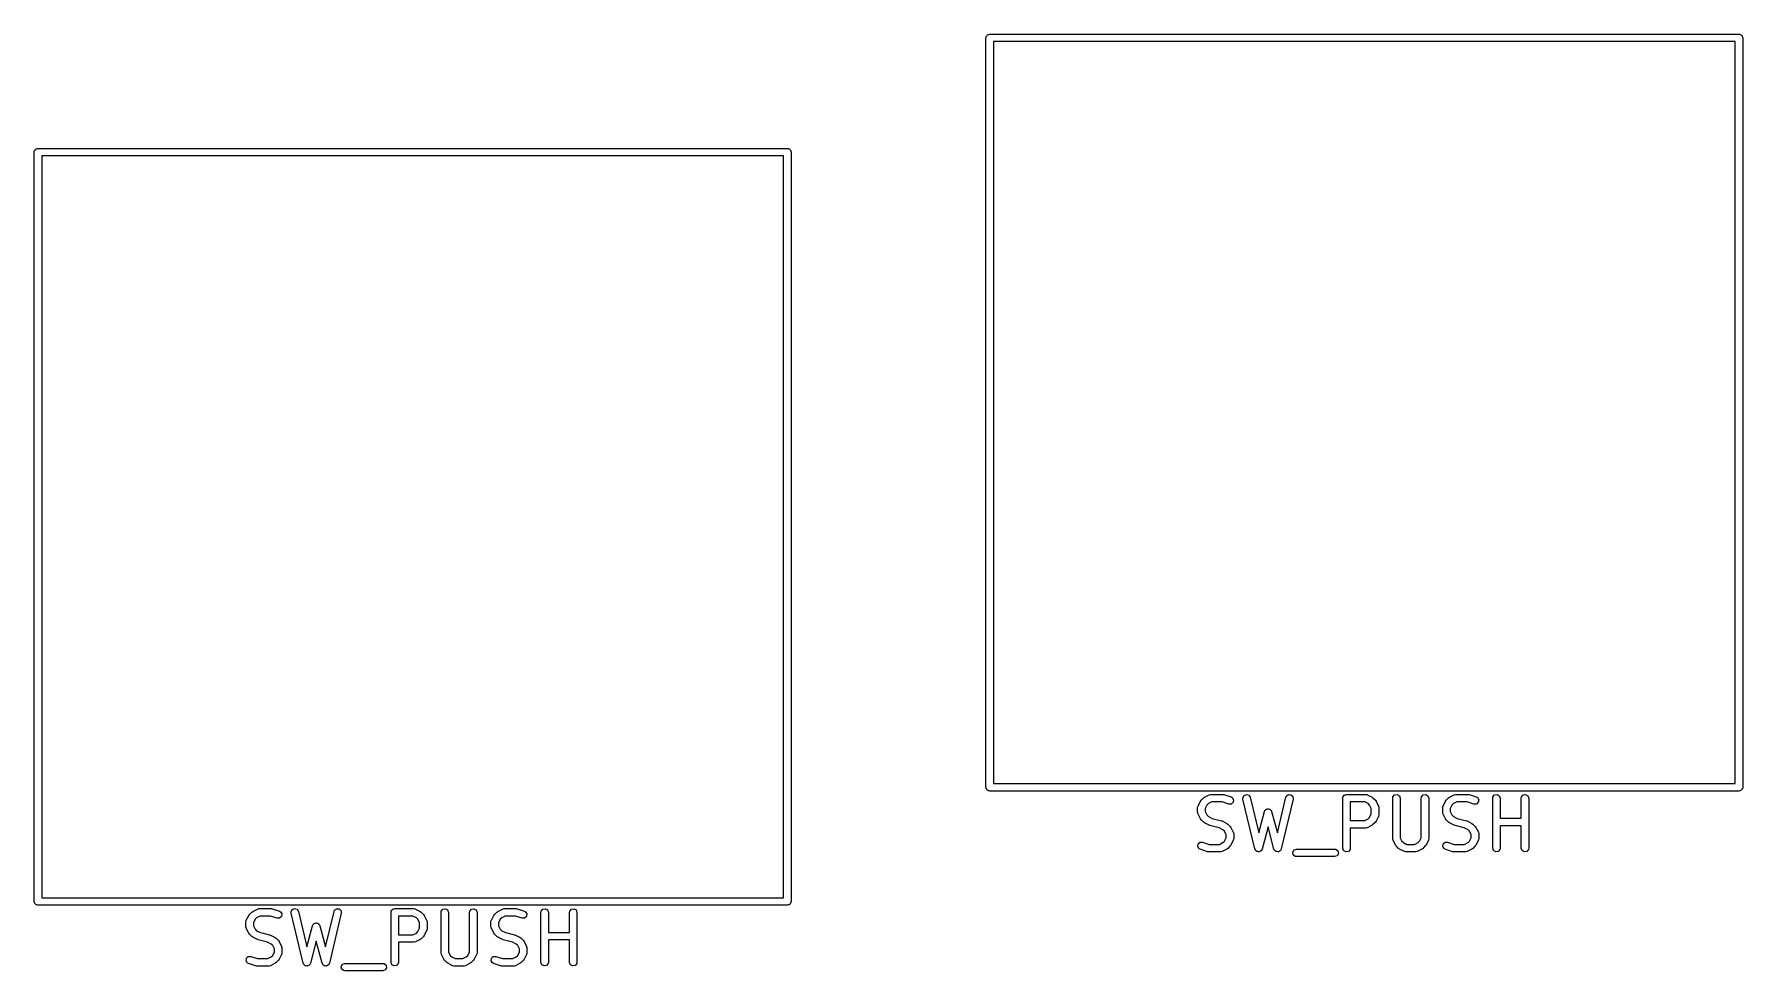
# Model space of a CAD drawing. Extents: x 102.2 to 194.3, y -155.7 to -72.4.
# Drawn here: x 121.2 to 155.4, y -110.23 to -91.48 of the extents above; entities that cross this region are included whole.
import ezdxf

# ---------------------------------------------------------------- set-up
doc = ezdxf.new("R2010")
doc.units = 0
doc.layers.add('BLACK', color=7, linetype='CONTINUOUS')

msp = doc.modelspace()

# ---------------------------------------------------------------- linework, layer by layer
at = {"layer": 'BLACK', "linetype": 'CONTINUOUS'}
for p, q in [((140.253, -91.56), (140.255, -91.5503)), ((140.253, -106.56), (140.253, -91.56)), ((140.254, -91.547), (140.256, -91.5441)), ((140.255, -91.5503), (140.254, -91.547)), ((140.256, -91.5441), (140.258, -91.5343)), ((140.258, -91.5343), (140.27, -91.5194)), ((140.27, -91.5194), (140.28, -91.5025)), ((140.28, -91.5025), (140.286, -91.5002)), ((140.286, -91.5002), (140.29, -91.495)), ((140.29, -91.495), (140.31, -91.4917)), ((140.31, -91.4917), (140.328, -91.485)), ((140.328, -91.485), (155.328, -91.485)), ((140.403, -91.635), (140.403, -106.485)), ((155.253, -91.635), (140.403, -91.635)), ((155.253, -106.485), (155.253, -91.635)), ((155.328, -91.485), (155.338, -91.4867)), ((155.338, -91.4867), (155.341, -91.4861)), ((155.341, -91.4861), (155.344, -91.4878)), ((155.344, -91.4878), (155.354, -91.4895)), ((155.354, -91.4895), (155.369, -91.502)), ((155.369, -91.502), (155.385, -91.5118)), ((155.385, -91.5118), (155.388, -91.5181)), ((155.388, -91.5181), (155.393, -91.5225)), ((155.393, -91.5225), (155.396, -91.5417)), ((155.396, -91.5417), (155.403, -91.56)), ((155.403, -91.56), (155.403, -106.56)), ((121.203, -93.846), (121.205, -93.8363)), ((121.203, -108.846), (121.203, -93.846)), ((121.204, -93.833), (121.206, -93.8301)), ((121.205, -93.8363), (121.204, -93.833)), ((121.206, -93.8301), (121.208, -93.8203)), ((121.208, -93.8203), (121.22, -93.8054)), ((121.22, -93.8054), (121.23, -93.7885)), ((121.23, -93.7885), (121.236, -93.7862)), ((121.236, -93.7862), (121.24, -93.781)), ((121.24, -93.781), (121.26, -93.7777)), ((121.26, -93.7777), (121.278, -93.771)), ((121.278, -93.771), (136.278, -93.771)), ((121.353, -93.921), (121.353, -108.771)), ((136.203, -93.921), (121.353, -93.921)), ((136.203, -108.771), (136.203, -93.921)), ((136.278, -93.771), (136.288, -93.7727)), ((136.288, -93.7727), (136.291, -93.7721)), ((136.291, -93.7721), (136.294, -93.7738)), ((136.294, -93.7738), (136.304, -93.7755)), ((136.304, -93.7755), (136.319, -93.788)), ((136.319, -93.788), (136.335, -93.7978)), ((136.335, -93.7978), (136.338, -93.8041)), ((136.338, -93.8041), (136.343, -93.8085)), ((136.343, -93.8085), (136.346, -93.8277)), ((136.346, -93.8277), (136.353, -93.846)), ((136.353, -93.846), (136.353, -108.846)), ((140.26, -106.578), (140.253, -106.56)), ((140.263, -106.597), (140.26, -106.578)), ((140.268, -106.602), (140.263, -106.597)), ((140.271, -106.608), (140.268, -106.602)), ((140.287, -106.618), (140.271, -106.608)), ((140.302, -106.63), (140.287, -106.618)), ((140.312, -106.632), (140.302, -106.63)), ((140.315, -106.634), (140.312, -106.632)), ((140.318, -106.633), (140.315, -106.634)), ((140.328, -106.635), (140.318, -106.633)), ((155.328, -106.635), (140.328, -106.635)), ((140.403, -106.485), (155.253, -106.485)), ((144.723, -106.711), (144.748, -106.703)), ((144.748, -106.703), (144.752, -106.704)), ((144.752, -106.704), (144.757, -106.703)), ((144.757, -106.703), (144.995, -106.703)), ((144.995, -106.703), (145.017, -106.707)), ((145.419, -106.723), (145.466, -106.703)), ((145.466, -106.703), (145.516, -106.717)), ((147.453, -106.709), (147.471, -106.703)), ((147.471, -106.703), (147.852, -106.703)), ((147.852, -106.703), (147.877, -106.707)), ((149.628, -106.711), (149.653, -106.703)), ((149.653, -106.703), (149.657, -106.704)), ((149.657, -106.704), (149.661, -106.703)), ((149.661, -106.703), (149.899, -106.703)), ((149.899, -106.703), (149.922, -106.707)), ((155.346, -106.628), (155.328, -106.635)), ((155.365, -106.625), (155.346, -106.628)), ((155.37, -106.62), (155.365, -106.625)), ((155.376, -106.617), (155.37, -106.62)), ((155.386, -106.601), (155.376, -106.617)), ((155.398, -106.586), (155.386, -106.601)), ((155.4, -106.576), (155.398, -106.586)), ((155.402, -106.573), (155.4, -106.576)), ((155.403, -106.56), (155.401, -106.57)), ((155.401, -106.57), (155.402, -106.573)), ((144.491, -106.968), (144.496, -106.942)), ((144.491, -107.063), (144.491, -106.968)), ((144.496, -106.942), (144.499, -106.939)), ((144.499, -106.935), (144.547, -106.839)), ((144.499, -106.939), (144.499, -106.935)), ((144.547, -106.839), (144.56, -106.821)), ((144.56, -106.821), (144.561, -106.82)), ((144.561, -106.82), (144.608, -106.772)), ((144.608, -106.772), (144.627, -106.759)), ((144.627, -106.759), (144.628, -106.758)), ((144.628, -106.758), (144.723, -106.711)), ((144.675, -106.917), (144.641, -106.986)), ((144.641, -106.986), (144.641, -107.046)), ((144.706, -106.887), (144.675, -106.917)), ((144.774, -106.853), (144.706, -106.887)), ((144.982, -106.853), (144.774, -106.853)), ((145.114, -106.896), (144.982, -106.853)), ((145.017, -106.707), (145.018, -106.706)), ((145.018, -106.706), (145.161, -106.754)), ((145.165, -106.895), (145.114, -106.896)), ((145.161, -106.754), (145.184, -106.766)), ((145.203, -106.861), (145.165, -106.895)), ((145.184, -106.766), (145.211, -106.81)), ((145.211, -106.81), (145.203, -106.861)), ((145.396, -106.769), (145.419, -106.723)), ((145.398, -106.795), (145.396, -106.769)), ((145.636, -107.795), (145.398, -106.795)), ((145.516, -106.717), (145.544, -106.76)), ((145.544, -106.76), (145.713, -107.471)), ((145.713, -107.471), (145.827, -107.044)), ((145.827, -107.044), (145.838, -107.02)), ((145.838, -107.02), (145.844, -107.016)), ((145.844, -107.016), (145.846, -107.01)), ((145.846, -107.01), (145.864, -107.002)), ((145.864, -107.002), (145.88, -106.991)), ((145.88, -106.991), (145.887, -106.992)), ((145.887, -106.992), (145.893, -106.989)), ((145.893, -106.989), (145.912, -106.994)), ((145.912, -106.994), (145.931, -106.995)), ((145.931, -106.995), (145.936, -107)), ((145.936, -107), (145.943, -107.002)), ((145.943, -107.002), (145.954, -107.018)), ((145.954, -107.018), (145.967, -107.032)), ((145.967, -107.032), (145.968, -107.038)), ((145.968, -107.038), (145.972, -107.044)), ((145.972, -107.044), (146.086, -107.471)), ((146.086, -107.471), (146.255, -106.76)), ((146.401, -106.795), (146.163, -107.795)), ((146.255, -106.76), (146.265, -106.736)), ((146.265, -106.736), (146.307, -106.706)), ((146.307, -106.706), (146.358, -106.709)), ((146.358, -106.709), (146.395, -106.744)), ((146.395, -106.744), (146.401, -106.795)), ((147.396, -106.778), (147.398, -106.768)), ((147.396, -107.778), (147.396, -106.778)), ((147.397, -106.765), (147.399, -106.762)), ((147.398, -106.768), (147.397, -106.765)), ((147.399, -106.762), (147.4, -106.752)), ((147.4, -106.752), (147.413, -106.737)), ((147.413, -106.737), (147.423, -106.72)), ((147.423, -106.72), (147.429, -106.718)), ((147.429, -106.718), (147.433, -106.713)), ((147.433, -106.713), (147.453, -106.709)), ((147.834, -106.853), (147.546, -106.853)), ((147.546, -106.853), (147.546, -107.226)), ((147.903, -106.887), (147.834, -106.853)), ((147.877, -106.707), (147.881, -106.71)), ((147.881, -106.71), (147.885, -106.711)), ((147.885, -106.711), (147.981, -106.758)), ((147.933, -106.917), (147.903, -106.887)), ((147.967, -106.986), (147.933, -106.917)), ((147.967, -107.093), (147.967, -106.986)), ((147.981, -106.758), (147.999, -106.772)), ((147.999, -106.772), (148, -106.772)), ((148, -106.772), (148.048, -106.82)), ((148.048, -106.82), (148.061, -106.838)), ((148.061, -106.838), (148.062, -106.839)), ((148.062, -106.839), (148.109, -106.935)), ((148.109, -106.935), (148.117, -106.96)), ((148.117, -106.96), (148.116, -106.964)), ((148.116, -106.964), (148.117, -106.968)), ((148.117, -106.968), (148.117, -107.111)), ((148.396, -106.778), (148.4, -106.752)), ((148.396, -107.587), (148.396, -106.778)), ((148.4, -106.752), (148.433, -106.713)), ((148.433, -106.713), (148.484, -106.704)), ((148.484, -106.704), (148.528, -106.729)), ((148.528, -106.729), (148.546, -106.778)), ((148.546, -106.778), (148.546, -107.569)), ((148.967, -106.778), (148.972, -106.752)), ((148.967, -107.569), (148.967, -106.778)), ((148.972, -106.752), (149.005, -106.713)), ((149.005, -106.713), (149.055, -106.704)), ((149.055, -106.704), (149.1, -106.729)), ((149.1, -106.729), (149.117, -106.778)), ((149.117, -106.778), (149.117, -107.587)), ((149.396, -106.968), (149.4, -106.942)), ((149.396, -107.063), (149.396, -106.968)), ((149.4, -106.942), (149.403, -106.939)), ((149.403, -106.939), (149.404, -106.935)), ((149.404, -106.935), (149.451, -106.839)), ((149.451, -106.839), (149.465, -106.821)), ((149.465, -106.82), (149.513, -106.772)), ((149.465, -106.821), (149.465, -106.82)), ((149.513, -106.772), (149.531, -106.759)), ((149.531, -106.759), (149.533, -106.758)), ((149.533, -106.758), (149.628, -106.711)), ((149.58, -106.917), (149.546, -106.986)), ((149.546, -106.986), (149.546, -107.046)), ((149.611, -106.887), (149.58, -106.917)), ((149.679, -106.853), (149.611, -106.887)), ((149.887, -106.853), (149.679, -106.853)), ((150.019, -106.896), (149.887, -106.853)), ((149.922, -106.707), (149.923, -106.706)), ((149.923, -106.706), (150.066, -106.754)), ((150.07, -106.895), (150.019, -106.896)), ((150.066, -106.754), (150.089, -106.766)), ((150.108, -106.861), (150.07, -106.895)), ((150.089, -106.766), (150.116, -106.81)), ((150.116, -106.81), (150.108, -106.861)), ((150.396, -106.778), (150.4, -106.752)), ((150.396, -107.778), (150.396, -106.778)), ((150.4, -106.752), (150.433, -106.713)), ((150.433, -106.713), (150.484, -106.704)), ((150.484, -106.704), (150.528, -106.729)), ((150.528, -106.729), (150.546, -106.778)), ((150.546, -106.778), (150.546, -107.179)), ((150.967, -106.778), (150.972, -106.752)), ((150.967, -107.179), (150.967, -106.778)), ((150.972, -106.752), (151.005, -106.713)), ((151.005, -106.713), (151.055, -106.704)), ((151.055, -106.704), (151.1, -106.729)), ((151.1, -106.729), (151.117, -106.778)), ((151.117, -106.778), (151.117, -107.778)), ((144.493, -107.068), (144.491, -107.063)), ((144.492, -107.072), (144.493, -107.068)), ((144.499, -107.097), (144.492, -107.072)), ((144.547, -107.192), (144.499, -107.097)), ((144.548, -107.193), (144.547, -107.192)), ((144.561, -107.212), (144.548, -107.193)), ((144.608, -107.259), (144.561, -107.212)), ((144.61, -107.26), (144.608, -107.259)), ((144.628, -107.273), (144.61, -107.26)), ((144.723, -107.321), (144.628, -107.273)), ((144.641, -107.046), (144.675, -107.114)), ((144.675, -107.114), (144.706, -107.145)), ((144.706, -107.145), (144.783, -107.183)), ((144.727, -107.321), (144.723, -107.321)), ((144.738, -107.327), (144.727, -107.321)), ((144.921, -107.372), (144.738, -107.327)), ((144.783, -107.183), (144.965, -107.229)), ((144.998, -107.411), (144.921, -107.372)), ((144.965, -107.229), (144.977, -107.234)), ((144.977, -107.234), (144.981, -107.234)), ((144.981, -107.234), (145.076, -107.282)), ((145.076, -107.282), (145.094, -107.295)), ((145.094, -107.295), (145.095, -107.296)), ((145.095, -107.296), (145.143, -107.344)), ((145.143, -107.344), (145.156, -107.362)), ((145.156, -107.362), (145.157, -107.363)), ((145.157, -107.363), (145.205, -107.458)), ((145.899, -107.354), (145.781, -107.797)), ((146.017, -107.797), (145.899, -107.354)), ((147.546, -107.226), (147.834, -107.226)), ((147.852, -107.376), (147.546, -107.376)), ((147.546, -107.376), (147.546, -107.778)), ((147.834, -107.226), (147.903, -107.192)), ((147.856, -107.375), (147.852, -107.376)), ((147.86, -107.376), (147.856, -107.375)), ((147.885, -107.369), (147.86, -107.376)), ((147.981, -107.321), (147.885, -107.369)), ((147.903, -107.192), (147.933, -107.162)), ((147.933, -107.162), (147.967, -107.093)), ((147.982, -107.32), (147.981, -107.321)), ((148, -107.307), (147.982, -107.32)), ((148.048, -107.259), (148, -107.307)), ((148.062, -107.24), (148.048, -107.258)), ((148.048, -107.258), (148.048, -107.259)), ((148.109, -107.144), (148.062, -107.24)), ((148.11, -107.14), (148.109, -107.144)), ((148.113, -107.137), (148.11, -107.14)), ((148.117, -107.111), (148.113, -107.137)), ((149.397, -107.068), (149.396, -107.063)), ((149.396, -107.072), (149.397, -107.068)), ((149.404, -107.097), (149.396, -107.072)), ((149.451, -107.192), (149.404, -107.097)), ((149.453, -107.193), (149.451, -107.192)), ((149.465, -107.212), (149.453, -107.193)), ((149.513, -107.259), (149.465, -107.212)), ((149.515, -107.26), (149.513, -107.259)), ((149.533, -107.273), (149.515, -107.26)), ((149.628, -107.321), (149.533, -107.273)), ((149.546, -107.046), (149.58, -107.114)), ((149.58, -107.114), (149.611, -107.145)), ((149.611, -107.145), (149.688, -107.183)), ((149.631, -107.321), (149.628, -107.321)), ((149.643, -107.327), (149.631, -107.321)), ((149.826, -107.372), (149.643, -107.327)), ((149.688, -107.183), (149.87, -107.229)), ((149.903, -107.411), (149.826, -107.372)), ((149.87, -107.229), (149.882, -107.234)), ((149.882, -107.234), (149.885, -107.234)), ((149.885, -107.234), (149.981, -107.282)), ((149.981, -107.282), (149.999, -107.295)), ((149.999, -107.295), (150, -107.296)), ((150, -107.296), (150.048, -107.344)), ((150.048, -107.344), (150.061, -107.362)), ((150.061, -107.362), (150.062, -107.363)), ((150.062, -107.363), (150.109, -107.458)), ((150.546, -107.179), (150.967, -107.179)), ((150.967, -107.329), (150.546, -107.329)), ((150.546, -107.329), (150.546, -107.778)), ((150.967, -107.778), (150.967, -107.329)), ((144.493, -107.745), (144.5, -107.694)), ((144.5, -107.694), (144.539, -107.66)), ((144.539, -107.66), (144.59, -107.659)), ((144.59, -107.659), (144.721, -107.703)), ((144.721, -107.703), (144.929, -107.703)), ((144.929, -107.703), (144.998, -107.668)), ((145.028, -107.441), (144.998, -107.411)), ((144.998, -107.668), (145.028, -107.638)), ((145.063, -107.51), (145.028, -107.441)), ((145.028, -107.638), (145.063, -107.569)), ((145.063, -107.569), (145.063, -107.51)), ((145.157, -107.716), (145.144, -107.734)), ((145.205, -107.621), (145.157, -107.716)), ((145.205, -107.458), (145.212, -107.483)), ((145.208, -107.613), (145.205, -107.616)), ((145.205, -107.616), (145.205, -107.621)), ((145.213, -107.587), (145.208, -107.613)), ((145.212, -107.483), (145.211, -107.488)), ((145.211, -107.488), (145.213, -107.492)), ((145.213, -107.492), (145.213, -107.587)), ((148.397, -107.591), (148.396, -107.587)), ((148.396, -107.596), (148.397, -107.591)), ((148.404, -107.621), (148.396, -107.596)), ((148.451, -107.716), (148.404, -107.621)), ((148.453, -107.717), (148.451, -107.716)), ((148.465, -107.735), (148.453, -107.717)), ((148.546, -107.569), (148.58, -107.638)), ((148.58, -107.638), (148.611, -107.668)), ((148.611, -107.668), (148.679, -107.703)), ((148.679, -107.703), (148.834, -107.703)), ((148.834, -107.703), (148.903, -107.668)), ((148.903, -107.668), (148.933, -107.638)), ((148.933, -107.638), (148.967, -107.569)), ((149.062, -107.716), (149.048, -107.734)), ((149.109, -107.621), (149.062, -107.716)), ((149.11, -107.616), (149.109, -107.621)), ((149.113, -107.613), (149.11, -107.616)), ((149.117, -107.587), (149.113, -107.613)), ((149.397, -107.745), (149.405, -107.694)), ((149.405, -107.694), (149.443, -107.66)), ((149.443, -107.66), (149.495, -107.659)), ((149.495, -107.659), (149.626, -107.703)), ((149.626, -107.703), (149.834, -107.703)), ((149.834, -107.703), (149.903, -107.668)), ((149.933, -107.441), (149.903, -107.411)), ((149.903, -107.668), (149.933, -107.638)), ((149.967, -107.51), (149.933, -107.441)), ((149.933, -107.638), (149.967, -107.569)), ((149.967, -107.569), (149.967, -107.51)), ((150.062, -107.716), (150.048, -107.734)), ((150.109, -107.621), (150.062, -107.716)), ((150.109, -107.458), (150.117, -107.483)), ((150.11, -107.616), (150.109, -107.621)), ((150.113, -107.613), (150.11, -107.616)), ((150.117, -107.587), (150.113, -107.613)), ((150.117, -107.483), (150.116, -107.488)), ((150.116, -107.488), (150.117, -107.492)), ((150.117, -107.492), (150.117, -107.587)), ((144.519, -107.789), (144.493, -107.745)), ((144.542, -107.801), (144.519, -107.789)), ((144.685, -107.849), (144.542, -107.801)), ((144.687, -107.849), (144.685, -107.849)), ((144.709, -107.853), (144.687, -107.849)), ((144.947, -107.853), (144.709, -107.853)), ((144.951, -107.851), (144.947, -107.853)), ((144.956, -107.852), (144.951, -107.851)), ((144.981, -107.845), (144.956, -107.852)), ((145.076, -107.797), (144.981, -107.845)), ((145.077, -107.796), (145.076, -107.797)), ((145.095, -107.783), (145.077, -107.796)), ((145.143, -107.735), (145.095, -107.783)), ((145.144, -107.734), (145.143, -107.735)), ((145.64, -107.802), (145.636, -107.795)), ((145.641, -107.809), (145.64, -107.802)), ((145.654, -107.822), (145.641, -107.809)), ((145.664, -107.838), (145.654, -107.822)), ((145.672, -107.84), (145.664, -107.838)), ((145.677, -107.846), (145.672, -107.84)), ((145.696, -107.847), (145.677, -107.846)), ((145.713, -107.852), (145.696, -107.847)), ((145.721, -107.849), (145.713, -107.852)), ((145.728, -107.85), (145.721, -107.849)), ((145.744, -107.839), (145.728, -107.85)), ((145.76, -107.832), (145.744, -107.839)), ((145.764, -107.825), (145.76, -107.832)), ((145.77, -107.821), (145.764, -107.825)), ((145.781, -107.797), (145.77, -107.821)), ((146.022, -107.803), (146.017, -107.797)), ((146.023, -107.811), (146.022, -107.803)), ((146.036, -107.824), (146.023, -107.811)), ((146.047, -107.839), (146.036, -107.824)), ((146.054, -107.841), (146.047, -107.839)), ((146.06, -107.846), (146.054, -107.841)), ((146.079, -107.848), (146.06, -107.846)), ((146.096, -107.852), (146.079, -107.848)), ((146.103, -107.849), (146.096, -107.852)), ((146.111, -107.849), (146.103, -107.849)), ((146.126, -107.838), (146.111, -107.849)), ((146.143, -107.831), (146.126, -107.838)), ((146.146, -107.824), (146.143, -107.831)), ((146.153, -107.819), (146.146, -107.824)), ((146.163, -107.795), (146.153, -107.819)), ((146.397, -107.86), (146.423, -107.815)), ((146.406, -107.91), (146.397, -107.86)), ((146.445, -107.943), (146.406, -107.91)), ((146.423, -107.815), (146.471, -107.798)), ((146.471, -107.948), (146.445, -107.943)), ((146.471, -107.798), (147.233, -107.798)), ((147.233, -107.948), (146.471, -107.948)), ((147.233, -107.798), (147.258, -107.802)), ((147.281, -107.93), (147.233, -107.948)), ((147.258, -107.802), (147.298, -107.835)), ((147.307, -107.886), (147.281, -107.93)), ((147.298, -107.835), (147.307, -107.886)), ((147.413, -107.826), (147.396, -107.778)), ((147.458, -107.851), (147.413, -107.826)), ((147.508, -107.843), (147.458, -107.851)), ((147.541, -107.803), (147.508, -107.843)), ((147.546, -107.778), (147.541, -107.803)), ((148.513, -107.783), (148.465, -107.735)), ((148.515, -107.784), (148.513, -107.783)), ((148.533, -107.797), (148.515, -107.784)), ((148.628, -107.845), (148.533, -107.797)), ((148.632, -107.845), (148.628, -107.845)), ((148.636, -107.848), (148.632, -107.845)), ((148.661, -107.853), (148.636, -107.848)), ((148.852, -107.853), (148.661, -107.853)), ((148.856, -107.851), (148.852, -107.853)), ((148.86, -107.852), (148.856, -107.851)), ((148.885, -107.845), (148.86, -107.852)), ((148.981, -107.797), (148.885, -107.845)), ((148.982, -107.796), (148.981, -107.797)), ((149, -107.783), (148.982, -107.796)), ((149.048, -107.735), (149, -107.783)), ((149.048, -107.734), (149.048, -107.735)), ((149.424, -107.789), (149.397, -107.745)), ((149.447, -107.801), (149.424, -107.789)), ((149.59, -107.849), (149.447, -107.801)), ((149.592, -107.849), (149.59, -107.849)), ((149.614, -107.853), (149.592, -107.849)), ((149.852, -107.853), (149.614, -107.853)), ((149.856, -107.851), (149.852, -107.853)), ((149.86, -107.852), (149.856, -107.851)), ((149.885, -107.845), (149.86, -107.852)), ((149.981, -107.797), (149.885, -107.845)), ((149.982, -107.796), (149.981, -107.797)), ((150, -107.783), (149.982, -107.796)), ((150.048, -107.735), (150, -107.783)), ((150.048, -107.734), (150.048, -107.735)), ((150.413, -107.826), (150.396, -107.778)), ((150.458, -107.851), (150.413, -107.826)), ((150.508, -107.843), (150.458, -107.851)), ((150.541, -107.803), (150.508, -107.843)), ((150.546, -107.778), (150.541, -107.803)), ((150.985, -107.826), (150.967, -107.778)), ((151.029, -107.851), (150.985, -107.826)), ((151.08, -107.843), (151.029, -107.851)), ((151.113, -107.803), (151.08, -107.843)), ((151.117, -107.778), (151.113, -107.803)), ((121.21, -108.864), (121.203, -108.846)), ((121.213, -108.883), (121.21, -108.864)), ((121.218, -108.888), (121.213, -108.883)), ((121.221, -108.894), (121.218, -108.888)), ((121.237, -108.904), (121.221, -108.894)), ((121.252, -108.916), (121.237, -108.904)), ((121.262, -108.918), (121.252, -108.916)), ((121.265, -108.92), (121.262, -108.918)), ((121.268, -108.919), (121.265, -108.92)), ((121.278, -108.921), (121.268, -108.919)), ((136.278, -108.921), (121.278, -108.921)), ((121.353, -108.771), (136.203, -108.771)), ((125.511, -109.106), (125.558, -109.058)), ((125.558, -109.058), (125.577, -109.045)), ((125.577, -109.045), (125.578, -109.044)), ((125.578, -109.044), (125.673, -108.997)), ((125.673, -108.997), (125.698, -108.989)), ((125.698, -108.989), (125.702, -108.99)), ((125.702, -108.99), (125.707, -108.989)), ((125.707, -108.989), (125.945, -108.989)), ((125.945, -108.989), (125.967, -108.993)), ((125.967, -108.993), (125.968, -108.992)), ((125.968, -108.992), (126.111, -109.04)), ((126.111, -109.04), (126.134, -109.052)), ((126.134, -109.052), (126.161, -109.096)), ((126.161, -109.096), (126.153, -109.147)), ((126.346, -109.055), (126.369, -109.009)), ((126.348, -109.081), (126.346, -109.055)), ((126.586, -110.081), (126.348, -109.081)), ((126.369, -109.009), (126.416, -108.989)), ((126.416, -108.989), (126.466, -109.003)), ((126.466, -109.003), (126.494, -109.046)), ((126.494, -109.046), (126.663, -109.757)), ((127.036, -109.757), (127.205, -109.046)), ((127.351, -109.081), (127.113, -110.081)), ((127.205, -109.046), (127.215, -109.022)), ((127.215, -109.022), (127.257, -108.992)), ((127.257, -108.992), (127.308, -108.995)), ((127.308, -108.995), (127.345, -109.03)), ((127.345, -109.03), (127.351, -109.081)), ((128.346, -109.064), (128.348, -109.054)), ((128.346, -110.064), (128.346, -109.064)), ((128.347, -109.051), (128.349, -109.048)), ((128.348, -109.054), (128.347, -109.051)), ((128.349, -109.048), (128.35, -109.038)), ((128.35, -109.038), (128.363, -109.023)), ((128.363, -109.023), (128.373, -109.006)), ((128.373, -109.006), (128.379, -109.004)), ((128.379, -109.004), (128.383, -108.999)), ((128.383, -108.999), (128.403, -108.995)), ((128.403, -108.995), (128.421, -108.989)), ((128.421, -108.989), (128.802, -108.989)), ((128.802, -108.989), (128.827, -108.993)), ((128.827, -108.993), (128.831, -108.996)), ((128.831, -108.996), (128.835, -108.997)), ((128.835, -108.997), (128.931, -109.044)), ((128.931, -109.044), (128.949, -109.058)), ((128.949, -109.058), (128.95, -109.058)), ((128.95, -109.058), (128.998, -109.106)), ((129.346, -109.064), (129.35, -109.038)), ((129.346, -109.873), (129.346, -109.064)), ((129.35, -109.038), (129.383, -108.999)), ((129.383, -108.999), (129.434, -108.99)), ((129.434, -108.99), (129.478, -109.015)), ((129.478, -109.015), (129.496, -109.064)), ((129.496, -109.064), (129.496, -109.855)), ((129.917, -109.064), (129.922, -109.038)), ((129.917, -109.855), (129.917, -109.064)), ((129.922, -109.038), (129.955, -108.999)), ((129.955, -108.999), (130.005, -108.99)), ((130.005, -108.99), (130.05, -109.015)), ((130.05, -109.015), (130.067, -109.064)), ((130.067, -109.064), (130.067, -109.873)), ((130.415, -109.106), (130.463, -109.058)), ((130.463, -109.058), (130.481, -109.045)), ((130.481, -109.045), (130.483, -109.044)), ((130.483, -109.044), (130.578, -108.997)), ((130.578, -108.997), (130.603, -108.989)), ((130.603, -108.989), (130.607, -108.99)), ((130.607, -108.99), (130.611, -108.989)), ((130.611, -108.989), (130.849, -108.989)), ((130.849, -108.989), (130.872, -108.993)), ((130.872, -108.993), (130.873, -108.992)), ((130.873, -108.992), (131.016, -109.04)), ((131.016, -109.04), (131.039, -109.052)), ((131.039, -109.052), (131.066, -109.096)), ((131.066, -109.096), (131.058, -109.147)), ((131.346, -109.064), (131.35, -109.038)), ((131.346, -110.064), (131.346, -109.064)), ((131.35, -109.038), (131.383, -108.999)), ((131.383, -108.999), (131.434, -108.99)), ((131.434, -108.99), (131.478, -109.015)), ((131.478, -109.015), (131.496, -109.064)), ((131.496, -109.064), (131.496, -109.465)), ((131.917, -109.064), (131.922, -109.038)), ((131.917, -109.465), (131.917, -109.064)), ((131.922, -109.038), (131.955, -108.999)), ((131.955, -108.999), (132.005, -108.99)), ((132.005, -108.99), (132.05, -109.015)), ((132.05, -109.015), (132.067, -109.064)), ((132.067, -109.064), (132.067, -110.064)), ((136.296, -108.914), (136.278, -108.921)), ((136.315, -108.911), (136.296, -108.914)), ((136.32, -108.906), (136.315, -108.911)), ((136.326, -108.903), (136.32, -108.906)), ((136.336, -108.887), (136.326, -108.903)), ((136.348, -108.872), (136.336, -108.887)), ((136.35, -108.862), (136.348, -108.872)), ((136.352, -108.859), (136.35, -108.862)), ((136.353, -108.846), (136.351, -108.856)), ((136.351, -108.856), (136.352, -108.859)), ((125.441, -109.254), (125.446, -109.228)), ((125.441, -109.349), (125.441, -109.254)), ((125.443, -109.354), (125.441, -109.349)), ((125.442, -109.358), (125.443, -109.354)), ((125.449, -109.383), (125.442, -109.358)), ((125.446, -109.228), (125.448, -109.225)), ((125.448, -109.225), (125.449, -109.221)), ((125.449, -109.221), (125.497, -109.125)), ((125.497, -109.478), (125.449, -109.383)), ((125.497, -109.125), (125.51, -109.107)), ((125.51, -109.107), (125.511, -109.106)), ((125.625, -109.203), (125.591, -109.272)), ((125.591, -109.272), (125.591, -109.332)), ((125.591, -109.332), (125.625, -109.4)), ((125.656, -109.173), (125.625, -109.203)), ((125.625, -109.4), (125.656, -109.431)), ((125.724, -109.139), (125.656, -109.173)), ((125.656, -109.431), (125.733, -109.469)), ((125.932, -109.139), (125.724, -109.139)), ((126.064, -109.182), (125.932, -109.139)), ((126.115, -109.181), (126.064, -109.182)), ((126.153, -109.147), (126.115, -109.181)), ((126.663, -109.757), (126.777, -109.33)), ((126.777, -109.33), (126.788, -109.306)), ((126.788, -109.306), (126.794, -109.302)), ((126.794, -109.302), (126.796, -109.296)), ((126.796, -109.296), (126.814, -109.288)), ((126.814, -109.288), (126.83, -109.277)), ((126.83, -109.277), (126.837, -109.277)), ((126.837, -109.277), (126.843, -109.275)), ((126.843, -109.275), (126.862, -109.28)), ((126.862, -109.28), (126.881, -109.281)), ((126.881, -109.281), (126.886, -109.286)), ((126.886, -109.286), (126.893, -109.288)), ((126.893, -109.288), (126.904, -109.304)), ((126.904, -109.304), (126.917, -109.318)), ((126.917, -109.318), (126.918, -109.324)), ((126.918, -109.324), (126.922, -109.33)), ((126.922, -109.33), (127.036, -109.757)), ((128.784, -109.139), (128.496, -109.139)), ((128.496, -109.139), (128.496, -109.512)), ((128.853, -109.173), (128.784, -109.139)), ((128.883, -109.203), (128.853, -109.173)), ((128.917, -109.272), (128.883, -109.203)), ((128.883, -109.448), (128.917, -109.379)), ((128.917, -109.379), (128.917, -109.272)), ((128.998, -109.106), (129.011, -109.124)), ((129.011, -109.124), (129.012, -109.125)), ((129.012, -109.125), (129.059, -109.221)), ((129.059, -109.43), (129.012, -109.526)), ((129.059, -109.221), (129.067, -109.246)), ((129.06, -109.426), (129.059, -109.43)), ((129.063, -109.423), (129.06, -109.426)), ((129.067, -109.397), (129.063, -109.423)), ((129.067, -109.246), (129.066, -109.25)), ((129.066, -109.25), (129.067, -109.254)), ((129.067, -109.254), (129.067, -109.397)), ((130.346, -109.254), (130.35, -109.228)), ((130.346, -109.349), (130.346, -109.254)), ((130.347, -109.354), (130.346, -109.349)), ((130.346, -109.358), (130.347, -109.354)), ((130.354, -109.383), (130.346, -109.358)), ((130.35, -109.228), (130.353, -109.225)), ((130.353, -109.225), (130.354, -109.221)), ((130.354, -109.221), (130.401, -109.125)), ((130.401, -109.478), (130.354, -109.383)), ((130.401, -109.125), (130.415, -109.107)), ((130.415, -109.107), (130.415, -109.106)), ((130.53, -109.203), (130.496, -109.272)), ((130.496, -109.272), (130.496, -109.332)), ((130.496, -109.332), (130.53, -109.4)), ((130.561, -109.173), (130.53, -109.203)), ((130.53, -109.4), (130.561, -109.431)), ((130.629, -109.139), (130.561, -109.173)), ((130.561, -109.431), (130.638, -109.469)), ((130.837, -109.139), (130.629, -109.139)), ((130.969, -109.182), (130.837, -109.139)), ((131.02, -109.181), (130.969, -109.182)), ((131.058, -109.147), (131.02, -109.181)), ((125.498, -109.479), (125.497, -109.478)), ((125.511, -109.498), (125.498, -109.479)), ((125.558, -109.545), (125.511, -109.498)), ((125.56, -109.546), (125.558, -109.545)), ((125.578, -109.559), (125.56, -109.546)), ((125.673, -109.607), (125.578, -109.559)), ((125.677, -109.607), (125.673, -109.607)), ((125.688, -109.613), (125.677, -109.607)), ((125.871, -109.658), (125.688, -109.613)), ((125.733, -109.469), (125.915, -109.515)), ((125.948, -109.697), (125.871, -109.658)), ((125.915, -109.515), (125.927, -109.52)), ((125.927, -109.52), (125.931, -109.52)), ((125.931, -109.52), (126.026, -109.568)), ((125.978, -109.727), (125.948, -109.697)), ((126.013, -109.796), (125.978, -109.727)), ((126.026, -109.568), (126.044, -109.581)), ((126.044, -109.581), (126.045, -109.582)), ((126.045, -109.582), (126.093, -109.63)), ((126.093, -109.63), (126.106, -109.648)), ((126.106, -109.648), (126.107, -109.649)), ((126.107, -109.649), (126.155, -109.744)), ((126.155, -109.744), (126.162, -109.769)), ((126.162, -109.769), (126.161, -109.774)), ((126.161, -109.774), (126.163, -109.778)), ((126.163, -109.778), (126.163, -109.873)), ((126.849, -109.64), (126.731, -110.083)), ((126.967, -110.083), (126.849, -109.64)), ((128.496, -109.512), (128.784, -109.512)), ((128.802, -109.662), (128.496, -109.662)), ((128.496, -109.662), (128.496, -110.064)), ((128.784, -109.512), (128.853, -109.478)), ((128.806, -109.661), (128.802, -109.662)), ((128.81, -109.662), (128.806, -109.661)), ((128.835, -109.655), (128.81, -109.662)), ((128.931, -109.607), (128.835, -109.655)), ((128.853, -109.478), (128.883, -109.448)), ((128.932, -109.606), (128.931, -109.607)), ((128.95, -109.593), (128.932, -109.606)), ((128.998, -109.545), (128.95, -109.593)), ((129.012, -109.526), (128.998, -109.544)), ((128.998, -109.544), (128.998, -109.545)), ((130.403, -109.479), (130.401, -109.478)), ((130.415, -109.498), (130.403, -109.479)), ((130.463, -109.545), (130.415, -109.498)), ((130.465, -109.546), (130.463, -109.545)), ((130.483, -109.559), (130.465, -109.546)), ((130.578, -109.607), (130.483, -109.559)), ((130.581, -109.607), (130.578, -109.607)), ((130.593, -109.613), (130.581, -109.607)), ((130.776, -109.658), (130.593, -109.613)), ((130.638, -109.469), (130.82, -109.515)), ((130.853, -109.697), (130.776, -109.658)), ((130.82, -109.515), (130.832, -109.52)), ((130.832, -109.52), (130.835, -109.52)), ((130.835, -109.52), (130.931, -109.568)), ((130.883, -109.727), (130.853, -109.697)), ((130.917, -109.796), (130.883, -109.727)), ((130.931, -109.568), (130.949, -109.581)), ((130.949, -109.581), (130.95, -109.582)), ((130.95, -109.582), (130.998, -109.63)), ((130.998, -109.63), (131.011, -109.648)), ((131.011, -109.648), (131.012, -109.649)), ((131.012, -109.649), (131.059, -109.744)), ((131.059, -109.744), (131.067, -109.769)), ((131.067, -109.769), (131.066, -109.774)), ((131.066, -109.774), (131.067, -109.778)), ((131.067, -109.778), (131.067, -109.873)), ((131.496, -109.465), (131.917, -109.465)), ((131.917, -109.615), (131.496, -109.615)), ((131.496, -109.615), (131.496, -110.064)), ((131.917, -110.064), (131.917, -109.615)), ((125.443, -110.031), (125.45, -109.98)), ((125.469, -110.075), (125.443, -110.031)), ((125.45, -109.98), (125.489, -109.946)), ((125.492, -110.087), (125.469, -110.075)), ((125.489, -109.946), (125.54, -109.945)), ((125.635, -110.135), (125.492, -110.087)), ((125.54, -109.945), (125.671, -109.989)), ((125.671, -109.989), (125.879, -109.989)), ((125.879, -109.989), (125.948, -109.954)), ((126.026, -110.083), (125.931, -110.131)), ((125.948, -109.954), (125.978, -109.924)), ((125.978, -109.924), (126.013, -109.855)), ((126.013, -109.855), (126.013, -109.796)), ((126.027, -110.082), (126.026, -110.083)), ((126.045, -110.069), (126.027, -110.082)), ((126.093, -110.021), (126.045, -110.069)), ((126.094, -110.02), (126.093, -110.021)), ((126.107, -110.002), (126.094, -110.02)), ((126.155, -109.907), (126.107, -110.002)), ((126.158, -109.899), (126.155, -109.902)), ((126.155, -109.902), (126.155, -109.907)), ((126.163, -109.873), (126.158, -109.899)), ((126.59, -110.088), (126.586, -110.081)), ((126.591, -110.095), (126.59, -110.088)), ((126.604, -110.108), (126.591, -110.095)), ((126.614, -110.124), (126.604, -110.108)), ((126.71, -110.118), (126.694, -110.125)), ((126.714, -110.111), (126.71, -110.118)), ((126.72, -110.107), (126.714, -110.111)), ((126.731, -110.083), (126.72, -110.107)), ((126.972, -110.089), (126.967, -110.083)), ((126.973, -110.097), (126.972, -110.089)), ((126.986, -110.11), (126.973, -110.097)), ((126.997, -110.125), (126.986, -110.11)), ((127.093, -110.117), (127.076, -110.124)), ((127.096, -110.11), (127.093, -110.117)), ((127.103, -110.105), (127.096, -110.11)), ((127.113, -110.081), (127.103, -110.105)), ((127.347, -110.146), (127.373, -110.101)), ((127.373, -110.101), (127.421, -110.084)), ((127.421, -110.084), (128.183, -110.084)), ((128.183, -110.084), (128.208, -110.088)), ((128.208, -110.088), (128.248, -110.121)), ((128.248, -110.121), (128.257, -110.172)), ((128.363, -110.112), (128.346, -110.064)), ((128.408, -110.137), (128.363, -110.112)), ((128.491, -110.089), (128.458, -110.129)), ((128.496, -110.064), (128.491, -110.089)), ((129.347, -109.877), (129.346, -109.873)), ((129.346, -109.882), (129.347, -109.877)), ((129.354, -109.907), (129.346, -109.882)), ((129.401, -110.002), (129.354, -109.907)), ((129.403, -110.003), (129.401, -110.002)), ((129.415, -110.021), (129.403, -110.003)), ((129.463, -110.069), (129.415, -110.021)), ((129.465, -110.07), (129.463, -110.069)), ((129.483, -110.083), (129.465, -110.07)), ((129.578, -110.131), (129.483, -110.083)), ((129.496, -109.855), (129.53, -109.924)), ((129.53, -109.924), (129.561, -109.954)), ((129.561, -109.954), (129.629, -109.989)), ((129.629, -109.989), (129.784, -109.989)), ((129.784, -109.989), (129.853, -109.954)), ((129.931, -110.083), (129.835, -110.131)), ((129.853, -109.954), (129.883, -109.924)), ((129.883, -109.924), (129.917, -109.855)), ((129.932, -110.082), (129.931, -110.083)), ((129.95, -110.069), (129.932, -110.082)), ((129.998, -110.021), (129.95, -110.069)), ((130.012, -110.002), (129.998, -110.02)), ((129.998, -110.02), (129.998, -110.021)), ((130.059, -109.907), (130.012, -110.002)), ((130.06, -109.902), (130.059, -109.907)), ((130.063, -109.899), (130.06, -109.902)), ((130.067, -109.873), (130.063, -109.899)), ((130.347, -110.031), (130.355, -109.98)), ((130.374, -110.075), (130.347, -110.031)), ((130.355, -109.98), (130.393, -109.946)), ((130.397, -110.087), (130.374, -110.075)), ((130.393, -109.946), (130.445, -109.945)), ((130.54, -110.135), (130.397, -110.087)), ((130.445, -109.945), (130.576, -109.989)), ((130.576, -109.989), (130.784, -109.989)), ((130.784, -109.989), (130.853, -109.954)), ((130.931, -110.083), (130.835, -110.131)), ((130.853, -109.954), (130.883, -109.924)), ((130.883, -109.924), (130.917, -109.855)), ((130.917, -109.855), (130.917, -109.796)), ((130.932, -110.082), (130.931, -110.083)), ((130.95, -110.069), (130.932, -110.082)), ((130.998, -110.021), (130.95, -110.069)), ((131.012, -110.002), (130.998, -110.02)), ((130.998, -110.02), (130.998, -110.021)), ((131.059, -109.907), (131.012, -110.002)), ((131.06, -109.902), (131.059, -109.907)), ((131.063, -109.899), (131.06, -109.902)), ((131.067, -109.873), (131.063, -109.899)), ((131.363, -110.112), (131.346, -110.064)), ((131.408, -110.137), (131.363, -110.112)), ((131.491, -110.089), (131.458, -110.129)), ((131.496, -110.064), (131.491, -110.089)), ((131.935, -110.112), (131.917, -110.064)), ((131.979, -110.137), (131.935, -110.112)), ((132.063, -110.089), (132.03, -110.129)), ((132.067, -110.064), (132.063, -110.089)), ((125.637, -110.135), (125.635, -110.135)), ((125.659, -110.139), (125.637, -110.135)), ((125.897, -110.139), (125.659, -110.139)), ((125.901, -110.137), (125.897, -110.139)), ((125.906, -110.138), (125.901, -110.137)), ((125.931, -110.131), (125.906, -110.138)), ((126.622, -110.126), (126.614, -110.124)), ((126.627, -110.132), (126.622, -110.126)), ((126.646, -110.133), (126.627, -110.132)), ((126.663, -110.138), (126.646, -110.133)), ((126.671, -110.135), (126.663, -110.138)), ((126.678, -110.136), (126.671, -110.135)), ((126.694, -110.125), (126.678, -110.136)), ((127.004, -110.127), (126.997, -110.125)), ((127.01, -110.132), (127.004, -110.127)), ((127.029, -110.134), (127.01, -110.132)), ((127.046, -110.138), (127.029, -110.134)), ((127.053, -110.135), (127.046, -110.138)), ((127.061, -110.135), (127.053, -110.135)), ((127.076, -110.124), (127.061, -110.135)), ((127.356, -110.196), (127.347, -110.146)), ((127.395, -110.229), (127.356, -110.196)), ((127.421, -110.234), (127.395, -110.229)), ((128.183, -110.234), (127.421, -110.234)), ((128.231, -110.216), (128.183, -110.234)), ((128.257, -110.172), (128.231, -110.216)), ((128.458, -110.129), (128.408, -110.137)), ((129.582, -110.131), (129.578, -110.131)), ((129.586, -110.134), (129.582, -110.131)), ((129.611, -110.139), (129.586, -110.134)), ((129.802, -110.139), (129.611, -110.139)), ((129.806, -110.137), (129.802, -110.139)), ((129.81, -110.138), (129.806, -110.137)), ((129.835, -110.131), (129.81, -110.138)), ((130.542, -110.135), (130.54, -110.135)), ((130.564, -110.139), (130.542, -110.135)), ((130.802, -110.139), (130.564, -110.139)), ((130.806, -110.137), (130.802, -110.139)), ((130.81, -110.138), (130.806, -110.137)), ((130.835, -110.131), (130.81, -110.138)), ((131.458, -110.129), (131.408, -110.137)), ((132.03, -110.129), (131.979, -110.137))]:
    msp.add_line(p, q, dxfattribs=at)

doc.saveas('drawing.dxf')
